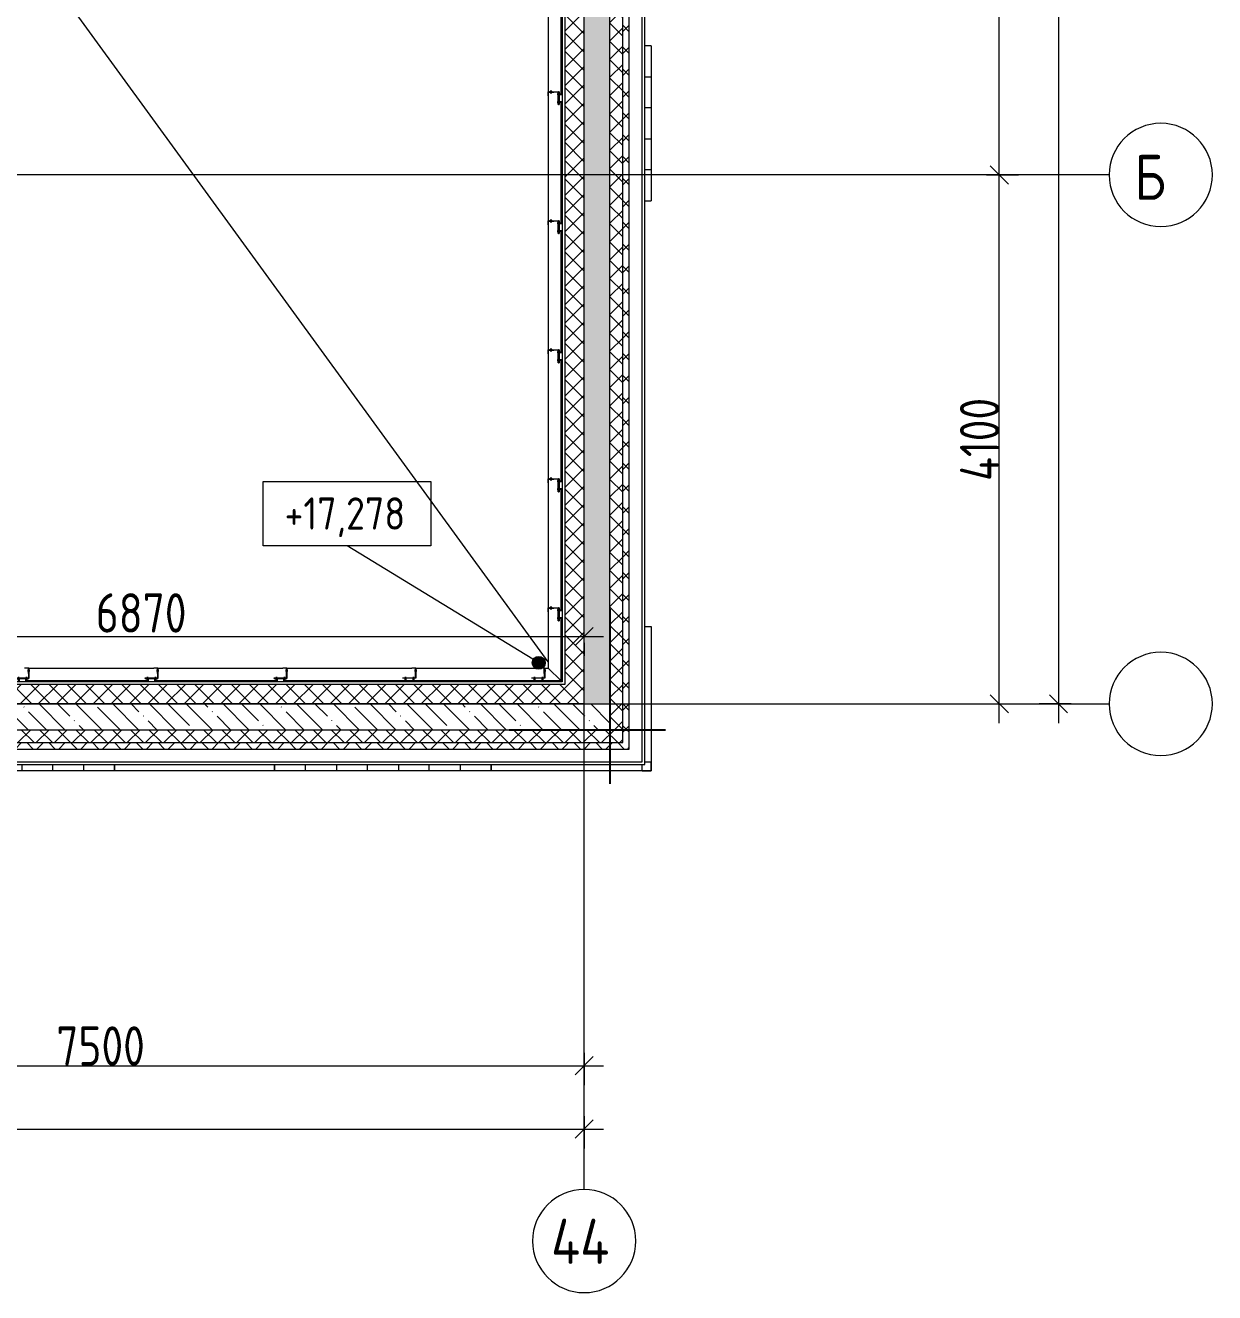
# Model space of a CAD drawing. Header units: millimetres. Extents: x -68946 to 690821, y -552984 to 293768.
# Drawn here: x 172084 to 181306, y -548519 to -538696 of the extents above; entities that cross this region are included whole.
import ezdxf

# ---------------------------------------------------------------- set-up
doc = ezdxf.new("R2010")
doc.units = ezdxf.units.MM
doc.linetypes.add('ADSK_Линия сетки', pattern=[2500, 2000, -250, 0, -250])
doc.layers.get('Defpoints').update_dxf_attribs({"color": 250})
for name, color, linetype, lineweight in [('Аннотация', 250, 'Continuous', 20), ('Крыша', 7, 'Continuous', 5), ('Ограждение', 7, 'Continuous', 5), ('Оси', 250, 'Continuous', 9), ('Отметки', 7, 'Continuous', 9), ('Размеры', 7, 'Continuous', 9), ('Стены', 7, 'Continuous', 9), ('Стены внутренние', 7, 'Continuous', 9), ('Стены наружные', 7, 'Continuous', 9), ('Стены отделка', 7, 'Continuous', 13), ('Стены перегородки', 7, 'Continuous', 13), ('Стены штриховка', 250, 'Continuous', 9)]:
    doc.layers.add(name, color=color, linetype=linetype, lineweight=lineweight)
doc.styles.add('GOST Common', font='', dxfattribs={"width": 0.9, "height": 350})
doc.styles.add('GOST Common_1', font='', dxfattribs={"width": 0.9, "height": 250})
doc.styles.add('GOST Common_2', font='', dxfattribs={"width": 0.8, "height": 350})
doc.styles.add('А3', font='ГОСТ тип А.ttf')
doc.styles.get('GOST Common').set_extended_font_data('GOST Common')
doc.styles.get('GOST Common_1').set_extended_font_data('GOST Common')
doc.styles.get('GOST Common_2').set_extended_font_data('GOST Common')
doc.dimstyles.new('ADSK_Основной_2_5_мм', dxfattribs={"dimscale": 304.8, "dimtxt": 0.824897, "dimasz": 0.463911, "dimexe": 0.492126, "dimexo": 0.001615, "dimgap": 0.098425, "dimtad": 1, "dimdec": 0, "dimlfac": 304.8, "dimdsep": 46, "dimtxsty": 'GOST Common_1', "dimblk1": 'OBLIQUE', "dimblk2": 'OBLIQUE', "dimsah": 1, "dimcen": 0.09, "dimdle": 0.492126, "dimazin": 0, "dimtfac": 1, "dimtdec": 4, "dimtix": 1, "dimtmove": 0, "dimatfit": 3, "dimfxl": 1, "dimtvp": 1, "dimtolj": 1, "dimtzin": 0, "dimlwd": 9, "dimlwe": 9, "dimarcsym": 2})
doc.dimstyles.new('ADSK_Основной_2_5_мм_Округление_до_10_мм_1', dxfattribs={"dimscale": 304.8, "dimtxt": 0.824897, "dimasz": 0.463911, "dimexe": 0.492126, "dimexo": 0.001615, "dimgap": 6.56168e-05, "dimtad": 1, "dimdec": 0, "dimlfac": 304.8, "dimrnd": 10, "dimdsep": 46, "dimtxsty": 'GOST Common_1', "dimblk1": 'OBLIQUE', "dimblk2": 'OBLIQUE', "dimsah": 1, "dimcen": 0.09, "dimdle": 0.492126, "dimazin": 0, "dimtfac": 1, "dimtdec": 4, "dimtix": 1, "dimtmove": 0, "dimatfit": 3, "dimfxl": 1, "dimtvp": 1, "dimtolj": 1, "dimtzin": 0, "dimlwd": 9, "dimlwe": 9, "dimarcsym": 2})
doc.dimstyles.new('ADSK_Основной_2_мм_1', dxfattribs={"dimscale": 304.8, "dimtxt": 201.142999, "dimasz": 0.463911, "dimexe": 0.492126, "dimexo": 0.492126, "dimgap": 0.098425, "dimtad": 1, "dimdec": 0, "dimdsep": 46, "dimtxsty": 'GOST Common_2', "dimblk1": 'OBLIQUE', "dimblk2": 'OBLIQUE', "dimsah": 1, "dimcen": 0.09, "dimdle": 0.492126, "dimazin": 0, "dimtfac": 1, "dimtdec": 4, "dimtix": 1, "dimtmove": 0, "dimatfit": 3, "dimfxl": 1, "dimtvp": 1, "dimtolj": 1, "dimtzin": 0, "dimlwd": 9, "dimlwe": 9, "dimarcsym": 2})
pattern_1 = [(135, (23667.23, -543980.64), (-142.5612, -142.5612), []), (135, (23809.8, -543980.64), (-142.5612, -142.5612), [252.016, -50.403, 3.353, -47.05])]
pattern_2 = [(45, (23667.23, -543980.64), (-70.71068, 70.71068), []), (135, (23667.23, -543980.64), (-70.71068, -70.71068), [])]
pattern_3 = [(135, (23667.23, -543980.64), (-84.85281, -84.85281), []), (225, (23667.23, -543980.64), (84.85281, -84.85281), [])]

# ---------------------------------------------------------------- blocks, each defined once
blk = doc.blocks.new('Плитка 103 - Плитка 3-33824077-АР3_Кладочный план кровли _17_930 С2-3')
at = {"layer": 'Стены'}
for p, q in [((152029, -445), (152029, -495)), ((153220, -425), (153269, -425)), ((153269, -495), (153269, -425)), ((153269, -495), (152029, -495))]:
    blk.add_line(p, q, dxfattribs=at)
blk = doc.blocks.new('Плитка 104 - Плитка 3-33824170-АР3_Кладочный план кровли _17_930 С2-3')
at = {"layer": 'Стены'}
for p, q in [((150349, -445), (150349, -495)), ((150589, -495), (150589, -445)), ((150829, -445), (150829, -495)), ((151069, -495), (151069, -445)), ((151309, -445), (151309, -495)), ((151549, -495), (151549, -445)), ((151789, -445), (151789, -495)), ((152029, -495), (152029, -445)), ((150589, -495), (150349, -495)), ((150829, -495), (150589, -495)), ((151069, -495), (150829, -495)), ((151309, -495), (151069, -495)), ((151549, -495), (151309, -495)), ((151789, -495), (151549, -495)), ((152029, -495), (151789, -495))]:
    blk.add_line(p, q, dxfattribs=at)
blk = doc.blocks.new('Плитка 105 - Плитка 3-33824475-АР3_Кладочный план кровли _17_930 С2-3')
at = {"layer": 'Стены'}
for p, q in [((149109, -445), (149109, -495)), ((150349, -495), (150349, -445)), ((150349, -495), (149109, -495))]:
    blk.add_line(p, q, dxfattribs=at)
blk = doc.blocks.new('Плитка 106 - Плитка 3-33824568-АР3_Кладочный план кровли _17_930 С2-3')
at = {"layer": 'Стены'}
for p, q in [((147429, -445), (147429, -495)), ((147669, -495), (147669, -445)), ((147909, -445), (147909, -495)), ((148149, -495), (148149, -445)), ((148389, -445), (148389, -495)), ((148629, -495), (148629, -445)), ((148869, -445), (148869, -495)), ((149109, -495), (149109, -445)), ((147669, -495), (147429, -495)), ((147909, -495), (147669, -495)), ((148149, -495), (147909, -495)), ((148389, -495), (148149, -495)), ((148629, -495), (148389, -495)), ((148869, -495), (148629, -495)), ((149109, -495), (148869, -495))]:
    blk.add_line(p, q, dxfattribs=at)
blk = doc.blocks.new('Плитка 111 - Плитка 3-33930121-АР3_Кладочный план кровли _17_930 С2-3')
at = {"layer": 'Стены'}
for p, q in [((153269, 5125), (153220, 5125)), ((153269, 5125), (153269, 4885)), ((153220, 4885), (153269, 4885)), ((153269, 4885), (153269, 4645)), ((153269, 4645), (153220, 4645)), ((153269, 4645), (153269, 4405)), ((153220, 4405), (153269, 4405)), ((153269, 4405), (153269, 4165)), ((153269, 4165), (153220, 4165)), ((153269, 4165), (153269, 3925)), ((153220, 3925), (153269, 3925))]:
    blk.add_line(p, q, dxfattribs=at)
blk = doc.blocks.new('Плитка 183 - Плитка 8-34202020-АР3_Кладочный план кровли _17_930 С2-3')
at = {"layer": 'Стены'}
for p, q in [((153220, 625), (153269, 625)), ((153269, 625), (153269, -495)), ((153199, -495), (153199, -445)), ((153199, -495), (153269, -495))]:
    blk.add_line(p, q, dxfattribs=at)
blk = doc.blocks.new('Ограждение - Н_800-V10-АР3_Кладочный план кровли _17_930 С2-3')
at = {"layer": 'Ограждение'}
for p, q in [((0, 100), (-2, 100)), ((-2, 100), (-2, 2)), ((0, 0), (0, 100)), ((-78, 32), (-80, 32)), ((-80, 32), (-80, 2)), ((-80, 2), (-35, 2)), ((-80, 2), (-80, 0)), ((-78, 4), (-78, 32)), ((-35, 4), (-78, 4)), ((-64.5, 9), (-57.5, 9)), ((-64.5, 9), (-64.5, 4)), ((-57.5, 9), (-50.5, 9)), ((-57.5, 9), (-57.5, 4)), ((-50.5, 9), (-50.5, 4)), ((-35, 2), (-35, 4)), ((-2, 2), (-35, 2)), ((-2, 85), (-5, 85)), ((-2, 85), (-5, 85)), ((-5, 75), (-5, 85)), ((-5, 85), (-5, 75)), ((-5, 75), (-5, 85)), ((-5, 85), (-5, 75)), ((-5, 75), (-2, 75)), ((-5, 75), (-2, 75)), ((-2, 24), (-5, 24)), ((-2, 24), (-5, 24)), ((-5, 14), (-5, 24)), ((-5, 24), (-5, 14)), ((-5, 14), (-5, 24)), ((-5, 24), (-5, 14)), ((-5, 14), (-2, 14)), ((-5, 14), (-2, 14)), ((15, 83), (0, 83)), ((0, 77), (15, 77)), ((15, 22), (0, 22)), ((0, 16), (15, 16)), ((15, 83), (5, 83)), ((5, 77), (15, 77)), ((15, 22), (5, 22)), ((5, 16), (15, 16)), ((15, 82.6), (15, 83)), ((15, 83), (15, 77)), ((15, 82.6), (15, 83)), ((15, 83), (15, 82.6)), ((15, 77), (15, 77.4)), ((15, 77), (15, 77.4)), ((15, 77.4), (15, 77)), ((15, 21.6), (15, 22)), ((15, 22), (15, 16)), ((15, 21.6), (15, 22)), ((15, 22), (15, 21.6)), ((15, 16), (15, 16.4)), ((15, 16), (15, 16.4)), ((15, 16.4), (15, 16)), ((-80, 0), (0, 0)), ((-64.5, 0), (-64.5, -5)), ((-57.5, -5), (-64.5, -5)), ((-57.5, 0), (-57.5, -5)), ((-50.5, -5), (-57.5, -5)), ((-50.5, 0), (-50.5, -5))]:
    blk.add_line(p, q, dxfattribs=at)
blk = doc.blocks.new('Ограждение - Н_800-V11-АР3_Кладочный план кровли _17_930 С2-3')
at = {"layer": 'Ограждение'}
for p, q in [((0, 100), (-2, 100)), ((-2, 100), (-2, 2)), ((0, 0), (0, 100)), ((-78, 32), (-80, 32)), ((-80, 32), (-80, 2)), ((-80, 2), (-35, 2)), ((-80, 2), (-80, 0)), ((-78, 4), (-78, 32)), ((-35, 4), (-78, 4)), ((-64.5, 9), (-57.5, 9)), ((-64.5, 9), (-64.5, 4)), ((-57.5, 9), (-50.5, 9)), ((-57.5, 9), (-57.5, 4)), ((-50.5, 9), (-50.5, 4)), ((-35, 2), (-35, 4)), ((-2, 2), (-35, 2)), ((-2, 85), (-5, 85)), ((-2, 85), (-5, 85)), ((-5, 75), (-5, 85)), ((-5, 85), (-5, 75)), ((-5, 75), (-5, 85)), ((-5, 85), (-5, 75)), ((-5, 75), (-2, 75)), ((-5, 75), (-2, 75)), ((-2, 24), (-5, 24)), ((-2, 24), (-5, 24)), ((-5, 14), (-5, 24)), ((-5, 24), (-5, 14)), ((-5, 14), (-5, 24)), ((-5, 24), (-5, 14)), ((-5, 14), (-2, 14)), ((-5, 14), (-2, 14)), ((15, 83), (0, 83)), ((15, 83), (0, 83)), ((0, 77), (15, 77)), ((0, 77), (15, 77)), ((15, 22), (0, 22)), ((15, 22), (0, 22)), ((0, 16), (15, 16)), ((0, 16), (15, 16)), ((15, 82.6), (15, 83)), ((15, 83), (15, 77)), ((15, 82.6), (15, 83)), ((15, 83), (15, 82.6)), ((15, 77), (15, 77.4)), ((15, 77), (15, 77.4)), ((15, 77.4), (15, 77)), ((15, 21.6), (15, 22)), ((15, 22), (15, 16)), ((15, 21.6), (15, 22)), ((15, 22), (15, 21.6)), ((15, 16), (15, 16.4)), ((15, 16), (15, 16.4)), ((15, 16.4), (15, 16)), ((-80, 0), (0, 0)), ((-64.5, 0), (-64.5, -5)), ((-57.5, -5), (-64.5, -5)), ((-57.5, 0), (-57.5, -5)), ((-50.5, -5), (-57.5, -5)), ((-50.5, 0), (-50.5, -5))]:
    blk.add_line(p, q, dxfattribs=at)
blk = doc.blocks.new('Ограждение - Ограждение-36044690-АР3_Кладочный план кровли _17_930 С2-3')
at = {"extrusion": (0, 0, -1), "zscale": -1, "rotation": 270.0000000000002}
for name, p in [('Ограждение - Н_800-V10-АР3_Кладочный план кровли _17_930 С2-3', (-148445, 225)), ('Ограждение - Н_800-V10-АР3_Кладочный план кровли _17_930 С2-3', (-149445, 225)), ('Ограждение - Н_800-V10-АР3_Кладочный план кровли _17_930 С2-3', (-150445, 225)), ('Ограждение - Н_800-V11-АР3_Кладочный план кровли _17_930 С2-3', (-151445, 225)), ('Ограждение - Н_800-V11-АР3_Кладочный план кровли _17_930 С2-3', (-152445, 225))]:
    blk.add_blockref(name, p, dxfattribs=at)
blk = doc.blocks.new('Ограждение - Ограждение-36047490-АР3_Кладочный план кровли _17_930 С2-3')
at = {"extrusion": (0, 0, -1), "zscale": -1, "rotation": 180}
for p in [(-152550, 4769.9), (-152550, 3769.9), (-152550, 2769.9), (-152550, 1769.9), (-152550, 769.9)]:
    blk.add_blockref('Ограждение - Н_800-V10-АР3_Кладочный план кровли _17_930 С2-3', p, dxfattribs=at)
blk = doc.blocks.new('TN_Удлинитель для кровельного ограждения - Удлинитель для кровельного ограждения ТехноНИКОЛЬ 200 мм-V15-АР3_Кладочный план кровли _17_930 С2-3')
at = {"layer": 'Ограждение'}
for p, q in [((152555, 769.9), (152550, 769.9)), ((152555, 768.6), (152555, 769.9)), ((152555, 769.9), (152555, 759.9)), ((152555, 759.9), (152555, 753.5)), ((152555, 748.5), (152555, 692.5)), ((152580, 745.4), (152555, 745.4)), ((152555, 694.4), (152580, 694.4)), ((152550, 669.9), (152555, 669.9)), ((152555, 687.5), (152555, 679.9)), ((152555, 679.9), (152555, 669.9)), ((152555, 669.9), (152555, 671.3))]:
    blk.add_line(p, q, dxfattribs=at)
blk = doc.blocks.new('TN_Удлинитель для кровельного ограждения - Удлинитель для кровельного ограждения ТехноНИКОЛЬ 200 мм-V12-АР3_Кладочный план кровли _17_930 С2-3')
at = {"layer": 'Ограждение'}
for p, q in [((137345, 225), (137345, 220)), ((137355, 220), (137345, 220)), ((137345, 220), (137346.3, 220)), ((137362.6, 220), (137355, 220)), ((137423.6, 220), (137367.6, 220)), ((137369.5, 220), (137369.5, 195)), ((137420.5, 195), (137420.5, 220)), ((137435, 220), (137428.6, 220)), ((137445, 220), (137435, 220)), ((137443.7, 220), (137445, 220)), ((137445, 220), (137445, 225))]:
    blk.add_line(p, q, dxfattribs=at)
blk = doc.blocks.new('Ось сетки - Круг_Ø8 мм-39983606-АР3_Кладочный план кровли _17_930 С2-3')
at = {"layer": 'Оси'}
for start, end in [(360, 180), (180, 360)]:
    blk.add_arc((0, 0), 4, start, end, dxfattribs=at)
blk = doc.blocks.new('_Oblique')
at = {"color": 0, "linetype": 'ByBlock', "lineweight": -2}
blk.add_line((-0.5, -0.5), (0.5, 0.5), dxfattribs=at)
blk = doc.blocks.new('*D6140')
at = {"layer": 'Defpoints', "color": 0, "lineweight": 30, "transparency": 16777216}
for p in [(168917.2, -546660.2), (176417.2, -546660.2), (176417.2, -546760.2)]:
    blk.add_point(p, dxfattribs=at)
at = {"layer": 'Размеры', "color": 0, "lineweight": 9, "transparency": 16777216}
for p, q in [((168917.2, -546660.7), (168917.2, -546910.2)), ((176417.2, -546660.7), (176417.2, -546910.2)), ((168767.2, -546760.2), (176567.2, -546760.2))]:
    blk.add_line(p, q, dxfattribs=at)
at = {"layer": 'Размеры', "color": 0, "lineweight": 9, "transparency": 16777216, "xscale": 141.4, "yscale": 141.4, "zscale": 141.4, "rotation": 180}
blk.add_blockref('_Oblique', (168917.2, -546760.2), dxfattribs=at)
at = {"layer": 'Размеры', "color": 0, "lineweight": 9, "transparency": 16777216, "xscale": 141.4, "yscale": 141.4, "zscale": 141.4}
blk.add_blockref('_Oblique', (176417.2, -546760.2), dxfattribs=at)
at = {"layer": 'Размеры', "color": 0, "transparency": 16777216, "insert": (172667.2, -546607.8), "char_height": 304.8, "width": 756.843, "attachment_point": 5, "style": 'А3'}
blk.add_mtext('\\A1;7500', dxfattribs=at)
blk = doc.blocks.new('*D6141')
at = {"layer": 'Defpoints', "color": 0, "lineweight": 30, "transparency": 16777216}
for p in [(92817.2, -547151.7), (176417.2, -547151.7), (176417.2, -547251.7)]:
    blk.add_point(p, dxfattribs=at)
at = {"layer": 'Размеры', "color": 0, "lineweight": 9, "transparency": 16777216}
for p, q in [((92817.2, -547152.2), (92817.2, -547401.7)), ((176417.2, -547152.2), (176417.2, -547401.7)), ((92667.2, -547251.7), (176567.2, -547251.7))]:
    blk.add_line(p, q, dxfattribs=at)
at = {"layer": 'Размеры', "color": 0, "lineweight": 9, "transparency": 16777216, "xscale": 141.4, "yscale": 141.4, "zscale": 141.4, "rotation": 180}
blk.add_blockref('_Oblique', (92817.2, -547251.7), dxfattribs=at)
at = {"layer": 'Размеры', "color": 0, "lineweight": 9, "transparency": 16777216, "xscale": 141.4, "yscale": 141.4, "zscale": 141.4}
blk.add_blockref('_Oblique', (176417.2, -547251.7), dxfattribs=at)
at = {"layer": 'Размеры', "color": 0, "transparency": 16777216, "insert": (134617.2, -547099.3), "char_height": 304.8, "width": 946.054, "attachment_point": 5, "style": 'А3'}
blk.add_mtext('\\A1;83600', dxfattribs=at)
blk = doc.blocks.new('*D6142')
at = {"layer": 'Defpoints', "color": 0, "lineweight": 30, "transparency": 16777216}
for p in [(179536.1, -539855.5), (179636, -539855.5), (179536.1, -543955.6)]:
    blk.add_point(p, dxfattribs=at)
at = {"layer": 'Размеры', "color": 0, "lineweight": 9, "transparency": 16777216}
for p, q in [((179636, -544105.6), (179636, -539705.5)), ((179536.5, -539855.5), (179786, -539855.5)), ((179536.5, -543955.6), (179786, -543955.6))]:
    blk.add_line(p, q, dxfattribs=at)
at = {"layer": 'Размеры', "color": 0, "lineweight": 9, "transparency": 16777216, "xscale": 141.4, "yscale": 141.4, "zscale": 141.4}
for p, rotation in [((179636, -539855.5), 90), ((179636, -543955.6), 270)]:
    blk.add_blockref('_Oblique', p, dxfattribs=dict(at, rotation=rotation))
at = {"layer": 'Размеры', "color": 0, "transparency": 16777216, "insert": (179483.6, -541905.6), "char_height": 304.8, "width": 726.16, "attachment_point": 5, "rotation": 90, "style": 'А3'}
blk.add_mtext('\\A1;4100', dxfattribs=at)
blk = doc.blocks.new('*D6143')
at = {"layer": 'Defpoints', "color": 0, "lineweight": 30, "transparency": 16777216}
for p in [(179536.1, -535355.6), (179636, -535355.6), (179536.1, -539855.5)]:
    blk.add_point(p, dxfattribs=at)
at = {"layer": 'Размеры', "color": 0, "lineweight": 9, "transparency": 16777216}
for p, q in [((179636, -540005.5), (179636, -535205.6)), ((179536.5, -535355.6), (179786, -535355.6)), ((179536.5, -539855.5), (179786, -539855.5))]:
    blk.add_line(p, q, dxfattribs=at)
at = {"layer": 'Размеры', "color": 0, "lineweight": 9, "transparency": 16777216, "xscale": 141.4, "yscale": 141.4, "zscale": 141.4}
for p, rotation in [((179636, -535355.6), 90), ((179636, -539855.5), 270)]:
    blk.add_blockref('_Oblique', p, dxfattribs=dict(at, rotation=rotation))
at = {"layer": 'Размеры', "color": 0, "transparency": 16777216, "insert": (179483.6, -537605.6), "char_height": 304.8, "width": 782.412, "attachment_point": 5, "rotation": 90, "style": 'А3'}
blk.add_mtext('\\A1;4500', dxfattribs=at)
blk = doc.blocks.new('Высотные отметки - Рамка-32693647-АР3_Кладочный план кровли _17_930 С2-3')
at = {"layer": 'Аннотация'}
for p, q in [((-6.5, 0), (-6.5, 5)), ((-6.5, 5), (6.5, 5)), ((6.5, 5), (6.5, 0)), ((6.5, 0), (-6.5, 0))]:
    blk.add_line(p, q, dxfattribs=at)
blk = doc.blocks.new('*D6162')
at = {"layer": 'Defpoints', "color": 0, "lineweight": 30, "transparency": 16777216}
for p in [(180195.1, -485205.6), (180095.1, -543955.6), (180195.1, -543955.6)]:
    blk.add_point(p, dxfattribs=at)
at = {"layer": 'Размеры', "color": 0, "lineweight": 9, "transparency": 16777216}
for p, q in [((180095.1, -485055.6), (180095.1, -544105.6)), ((180194.6, -485205.6), (179945.1, -485205.6)), ((180194.6, -543955.6), (179945.1, -543955.6))]:
    blk.add_line(p, q, dxfattribs=at)
at = {"layer": 'Размеры', "color": 0, "lineweight": 9, "transparency": 16777216, "xscale": 141.4, "yscale": 141.4, "zscale": 141.4}
for p, rotation in [((180095.1, -485205.6), 90), ((180095.1, -543955.6), 270)]:
    blk.add_blockref('_Oblique', p, dxfattribs=dict(at, rotation=rotation))
at = {"layer": 'Размеры', "color": 0, "transparency": 16777216, "insert": (179912.7, -514580.6), "char_height": 304.8, "width": 946.054, "attachment_point": 5, "rotation": 90, "style": 'А3'}
blk.add_mtext('\\A1;58750', dxfattribs=at)
blk = doc.blocks.new('*D6289')
at = {"layer": 'Defpoints', "color": 0, "lineweight": 30, "transparency": 16777216}
for p in [(169547.2, -539840.3), (176417.2, -543333.1), (176417.2, -543433.1)]:
    blk.add_point(p, dxfattribs=at)
at = {"layer": 'Размеры', "color": 0, "lineweight": 9, "transparency": 16777216}
for p, q in [((169547.2, -539990.3), (169547.2, -543583.1)), ((169397.2, -543433.1), (176567.2, -543433.1)), ((176417.2, -543483.1), (176417.2, -543583.1))]:
    blk.add_line(p, q, dxfattribs=at)
at = {"layer": 'Размеры', "color": 0, "lineweight": 9, "transparency": 16777216, "xscale": 141.4, "yscale": 141.4, "zscale": 141.4, "rotation": 180}
blk.add_blockref('_Oblique', (169547.2, -543433.1), dxfattribs=at)
at = {"layer": 'Размеры', "color": 0, "lineweight": 9, "transparency": 16777216, "xscale": 141.4, "yscale": 141.4, "zscale": 141.4}
blk.add_blockref('_Oblique', (176417.2, -543433.1), dxfattribs=at)
at = {"layer": 'Размеры', "color": 0, "transparency": 16777216, "insert": (172982.2, -543250.7), "char_height": 304.8, "width": 560.473, "attachment_point": 5, "style": 'А3'}
blk.add_mtext('\\A1;6870', dxfattribs=at)

msp = doc.modelspace()

# ---------------------------------------------------------------- hatches: boundary and pattern name
at = {"layer": 'Отметки'}
h = msp.add_hatch(color=256, dxfattribs=at)
edge = h.paths.add_edge_path()
edge.add_arc((176064.9631, -543637.1599), 50, 0, 360)
at = {"layer": 'Стены внутренние', "lineweight": 5}
h = msp.add_hatch(dxfattribs=at)
h.set_pattern_fill('FP_13', color=256, style=0, pattern_type=2)
h.set_pattern_definition(pattern_1)
h.paths.add_polyline_path([(176617.2298, -543955.6404), (176617.2298, -485205.6404), (176417.2298, -485205.6404), (176417.2298, -543955.6404)])
h = msp.add_hatch(dxfattribs=at)
h.set_pattern_fill('FP_13', color=256, style=0, pattern_type=2)
h.set_pattern_definition(pattern_1)
h.paths.add_polyline_path([(160167.2308, -544155.6404), (176617.2298, -544155.6404), (176617.2298, -543955.6404), (160167.2308, -543955.6404), (160167.2308, -544141.9199)])
at = {"layer": 'Стены наружные', "lineweight": 5}
h = msp.add_hatch(dxfattribs=at)
h.set_pattern_fill('FP_34', color=256, style=0, pattern_type=2)
h.set_pattern_definition(pattern_3)
h.paths.add_polyline_path([(176767.2298, -544255.6404), (176767.2298, -484905.6404), (176717.2298, -484905.6404), (176717.2298, -544255.6404), (176741.5895, -544255.6404)])
h = msp.add_hatch(dxfattribs=at)
h.set_pattern_fill('FP_33', color=256, style=0, pattern_type=2)
h.set_pattern_definition(pattern_2)
h.paths.add_polyline_path([(176717.2298, -544155.6404), (176717.2298, -485005.6404), (176617.2298, -485005.6404), (176617.2298, -544155.6404)])
h = msp.add_hatch(dxfattribs=at)
h.set_pattern_fill('FP_33', color=256, style=0, pattern_type=2)
h.set_pattern_definition(pattern_2)
h.paths.add_polyline_path([(176267.2298, -543805.6404), (176417.2298, -543805.6404), (176417.2298, -485205.6404), (176267.2298, -485205.6404), (176267.2298, -543785.6404)])
h = msp.add_hatch(dxfattribs=at)
h.set_pattern_fill('FP_33', color=256, style=0, pattern_type=2)
h.set_pattern_definition(pattern_2)
h.paths.add_polyline_path([(176387.1539, -543955.6404), (176417.2298, -543955.6404), (176417.2298, -543805.6404), (160517.2308, -543805.6404), (160517.2308, -543955.6404), (176032.7182, -543955.6404)])
h = msp.add_hatch(dxfattribs=at)
h.set_pattern_fill('FP_33', color=256, style=0, pattern_type=2)
h.set_pattern_definition(pattern_2)
h.paths.add_polyline_path([(176717.2298, -544255.6404), (176717.2298, -544155.6404), (168827.2298, -544155.6404), (168827.2298, -544255.6404), (176387.1539, -544255.6404)])
h = msp.add_hatch(dxfattribs=at)
h.set_pattern_fill('FP_34', color=256, style=0, pattern_type=2)
h.set_pattern_definition(pattern_3)
h.paths.add_polyline_path([(170007.3127, -544305.6404), (176767.2298, -544305.6404), (176767.2298, -544255.6404), (168827.2298, -544255.6404), (168827.2298, -544305.6404), (169652.8771, -544305.6404)])

# ---------------------------------------------------------------- linework, layer by layer
at = {"color": 1}
for p, q in [((176617.2298, -543221.898), (176617.2298, -544574.28)), ((175834.8731, -544155.6404), (177046.7761, -544155.6404))]:
    msp.add_line(p, q, dxfattribs=at)
at = {"layer": 'Крыша'}
for p, q in [((176139.2298, -543629.8881), (170127.6986, -535375.6642)), ((176247.2298, -543778.1791), (176239.2298, -543767.1946))]:
    msp.add_line(p, q, dxfattribs=at)
at = {"layer": 'Ограждение'}
for p, q in [((176139.2298, -538242.7084), (176139.2298, -539210.7597)), ((176239.2298, -539235.2862), (176239.2298, -538286.2084)), ((176139.2298, -539242.7084), (176139.2298, -540210.7597)), ((176239.2298, -540235.2862), (176239.2298, -539286.2084)), ((176139.2298, -540242.7084), (176139.2298, -541210.7597)), ((176239.2298, -541235.2862), (176239.2298, -540286.2084)), ((176139.2298, -541242.7084), (176139.2298, -542210.7597)), ((176239.2298, -542235.2862), (176239.2298, -541286.2084)), ((176139.2298, -542242.7084), (176139.2298, -543210.7597)), ((176239.2298, -543235.2862), (176239.2298, -542286.2084)), ((176139.2298, -543242.7084), (176139.2298, -543677.6404)), ((176239.2298, -543777.6404), (176239.2298, -543286.2084)), ((172112.1785, -543677.6404), (173080.2298, -543677.6404)), ((173112.1785, -543677.6404), (174080.2298, -543677.6404)), ((174112.1785, -543677.6404), (175080.2298, -543677.6404)), ((175112.1785, -543677.6404), (176080.2298, -543677.6404)), ((176112.1785, -543677.6404), (176139.2298, -543677.6404)), ((176239.2298, -543777.6404), (176139.2298, -543677.6404)), ((173036.8076, -543777.6404), (172087.7298, -543777.6404)), ((174036.8076, -543777.6404), (173087.7298, -543777.6404)), ((176239.2298, -543777.6404), (174087.7298, -543777.6404))]:
    msp.add_line(p, q, dxfattribs=at)
at = {"layer": 'Оси', "linetype": 'ADSK_Линия сетки', "ltscale": 100}
for p, q in [((176417.2308, -547719.4803), (176417.2308, -482778.6358)), ((180488.1093, -539855.5211), (122987.2298, -539855.5211)), ((88763.207, -543955.6404), (180488.1093, -543955.6404))]:
    msp.add_line(p, q, dxfattribs=at)
at = {"layer": 'Отметки'}
msp.add_line((176064.9631, -543637.1599), (174579.0763, -542731.6976), dxfattribs=at)
msp.add_circle((176064.9631, -543637.1599), 50, dxfattribs=at)
at = {"layer": 'Стены отделка', "lineweight": 5}
for p, q in [((176887.2298, -544425.6404), (176887.2298, -484735.6404)), ((159897.2079, -544425.6404), (176887.2298, -544425.6404))]:
    msp.add_line(p, q, dxfattribs=at)
at = {"layer": 'Стены перегородки'}
for p, q in [((176767.2298, -544305.6404), (176767.2298, -484855.6404)), ((176717.2298, -544255.6404), (176717.2298, -484905.6404)), ((176617.2298, -544155.6404), (176617.2298, -485005.6404)), ((176417.2298, -543955.6404), (176417.2298, -485205.6404)), ((176247.2298, -485375.6404), (176247.2298, -543785.6404)), ((176247.2298, -543785.6404), (160537.2308, -543785.6404)), ((176417.2298, -543955.6404), (160367.2308, -543955.6404)), ((160367.2308, -543955.6404), (176417.2298, -543955.6404)), ((160167.2308, -544155.6404), (176617.2298, -544155.6404)), ((160017.2079, -544305.6404), (176767.2298, -544305.6404)), ((160067.2079, -544255.6404), (176717.2298, -544255.6404))]:
    msp.add_line(p, q, dxfattribs=at)
at = {"layer": 'Стены штриховка'}
for p, q in [((176867.2298, -544405.6404), (176867.2298, -484755.6404)), ((176267.2298, -485355.6404), (176267.2298, -543805.6404)), ((176267.2298, -543805.6404), (160517.2308, -543805.6404)), ((159917.2079, -544405.6404), (176867.2298, -544405.6404))]:
    msp.add_line(p, q, dxfattribs=at)

# ---------------------------------------------------------------- block references
at = {"layer": 'Ограждение'}
for name, p in [('Ограждение - Ограждение-36047490-АР3_Кладочный план кровли _17_930 С2-3', (23667.2298, -543980.641)), ('TN_Удлинитель для кровельного ограждения - Удлинитель для кровельного ограждения ТехноНИКОЛЬ 200 мм-V15-АР3_Кладочный план кровли _17_930 С2-3', (23667.2298, -539980.641)), ('TN_Удлинитель для кровельного ограждения - Удлинитель для кровельного ограждения ТехноНИКОЛЬ 200 мм-V15-АР3_Кладочный план кровли _17_930 С2-3', (23667.2298, -540980.641)), ('TN_Удлинитель для кровельного ограждения - Удлинитель для кровельного ограждения ТехноНИКОЛЬ 200 мм-V15-АР3_Кладочный план кровли _17_930 С2-3', (23667.2298, -541980.641)), ('TN_Удлинитель для кровельного ограждения - Удлинитель для кровельного ограждения ТехноНИКОЛЬ 200 мм-V15-АР3_Кладочный план кровли _17_930 С2-3', (23667.2298, -542980.641)), ('TN_Удлинитель для кровельного ограждения - Удлинитель для кровельного ограждения ТехноНИКОЛЬ 200 мм-V15-АР3_Кладочный план кровли _17_930 С2-3', (23667.2298, -543980.641)), ('Ограждение - Ограждение-36044690-АР3_Кладочный план кровли _17_930 С2-3', (23667.2298, -543980.641)), ('TN_Удлинитель для кровельного ограждения - Удлинитель для кровельного ограждения ТехноНИКОЛЬ 200 мм-V12-АР3_Кладочный план кровли _17_930 С2-3', (34667.2298, -543980.641)), ('TN_Удлинитель для кровельного ограждения - Удлинитель для кровельного ограждения ТехноНИКОЛЬ 200 мм-V12-АР3_Кладочный план кровли _17_930 С2-3', (35667.2298, -543980.641)), ('TN_Удлинитель для кровельного ограждения - Удлинитель для кровельного ограждения ТехноНИКОЛЬ 200 мм-V12-АР3_Кладочный план кровли _17_930 С2-3', (36667.2298, -543980.641))]:
    msp.add_blockref(name, p, dxfattribs=at)
at = {"layer": 'Оси', "xscale": 99.99999999999993, "yscale": 99.99999999999993, "zscale": 99.99999999999993}
for p, rotation in [((180888.1093, -539855.5211), 89.99999999999982), ((180888.1093, -543955.6404), 269.9999999999994)]:
    msp.add_blockref('Ось сетки - Круг_Ø8 мм-39983606-АР3_Кладочный план кровли _17_930 С2-3', p, dxfattribs=dict(at, rotation=rotation))
msp.add_blockref('Ось сетки - Круг_Ø8 мм-39983606-АР3_Кладочный план кровли _17_930 С2-3', (176417.2308, -548119.4803), dxfattribs=at)
at = {"layer": 'Отметки', "xscale": 99.99999999999993, "yscale": 99.99999999999993, "zscale": 99.99999999999993}
msp.add_blockref('Высотные отметки - Рамка-32693647-АР3_Кладочный план кровли _17_930 С2-3', (174579.0763, -542731.6976), dxfattribs=at)
at = {"layer": 'Стены'}
for name in ['Плитка 111 - Плитка 3-33930121-АР3_Кладочный план кровли _17_930 С2-3', 'Плитка 183 - Плитка 8-34202020-АР3_Кладочный план кровли _17_930 С2-3', 'Плитка 103 - Плитка 3-33824077-АР3_Кладочный план кровли _17_930 С2-3', 'Плитка 106 - Плитка 3-33824568-АР3_Кладочный план кровли _17_930 С2-3', 'Плитка 105 - Плитка 3-33824475-АР3_Кладочный план кровли _17_930 С2-3', 'Плитка 104 - Плитка 3-33824170-АР3_Кладочный план кровли _17_930 С2-3']:
    msp.add_blockref(name, (23667.2298, -543980.641), dxfattribs=at)

# ---------------------------------------------------------------- texts
at = {"layer": 'Оси', "char_height": 350, "attachment_point": 1, "style": 'GOST Common'}
for s, insert, width in [('\\fGOST Common|b0|i0|c204|p34|;\\W.9;Б', (180682.8322, -539698.2955), 310.253062), ('44', (176160.3502, -547946.947), 620.506125)]:
    msp.add_mtext(s, dxfattribs=dict(at, insert=insert, width=width))
at = {"layer": 'Отметки', "insert": (174093.83, -542354.9905), "char_height": 250, "width": 1164.590943, "attachment_point": 1, "line_spacing_factor": 1.022761, "style": 'GOST Common_1'}
msp.add_mtext('+17,278', dxfattribs=at)

# ---------------------------------------------------------------- dimensions: what is measured, and where the dimension line sits
at = {"layer": 'Размеры'}
for base, p1, p2, dimstyle, override, picture, middle in [((180095.1316, -543955.6404), (180195.1165, -485205.6404), (180195.1165, -543955.6404), 'ADSK_Основной_2_5_мм', {"dimtxt": 1, "dimlfac": 1, "dimpost": '<>', "dimtxsty": 'А3', "dimfxl": 58750}, '*D6162', (179912.7316, -514580.6404)), ((179636.0371, -535355.5807), (179536.0522, -539855.5211), (179536.0522, -535355.5807), 'ADSK_Основной_2_5_мм_Округление_до_10_мм_1', {"dimtxt": 1, "dimlfac": 1, "dimpost": '<>', "dimtxsty": 'А3', "dimfxl": 4499.940333}, '*D6143', (179483.6171, -537605.5509)), ((179636.0371, -539855.5211), (179536.0522, -543955.6404), (179536.0522, -539855.5211), 'ADSK_Основной_2_5_мм_Округление_до_10_мм_1', {"dimtxt": 1, "dimlfac": 1, "dimpost": '<>', "dimtxsty": 'А3', "dimfxl": 4100.119334}, '*D6142', (179483.6171, -541905.5807))]:
    dim = msp.add_linear_dim(base=base, p1=p1, p2=p2, angle=90, dimstyle=dimstyle, override=override, dxfattribs=at)
    dim.commit()
    dim.dimension.update_dxf_attribs({"geometry": picture, "text_midpoint": middle})
for base, p1, p2, dimstyle, override, picture, middle in [((176417.2298, -543433.0907), (169547.2298, -539840.2931), (176417.2298, -543333.1058), 'ADSK_Основной_2_мм_1', {"dimtxt": 1, "dimlfac": 1, "dimpost": '<>', "dimtxsty": 'А3', "dimfxl": 8062.648531}, '*D6289', (172982.2298, -543250.6907)), ((176417.2308, -546760.2001), (168917.2308, -546660.2152), (176417.2308, -546660.2152), 'ADSK_Основной_2_5_мм_Округление_до_10_мм_1', {"dimtxt": 1, "dimlfac": 1, "dimpost": '<>', "dimtxsty": 'А3', "dimfxl": 7500}, '*D6140', (172667.2308, -546607.7801)), ((176417.2308, -547251.7017), (92817.2298, -547151.7168), (176417.2308, -547151.7168), 'ADSK_Основной_2_5_мм_Округление_до_10_мм_1', {"dimtxt": 1, "dimlfac": 1, "dimpost": '<>', "dimtxsty": 'А3', "dimfxl": 83600.001}, '*D6141', (134617.2303, -547099.2817))]:
    dim = msp.add_linear_dim(base=base, p1=p1, p2=p2, dimstyle=dimstyle, override=override, dxfattribs=at)
    dim.commit()
    dim.dimension.update_dxf_attribs({"geometry": picture, "text_midpoint": middle})

doc.saveas('drawing.dxf')
